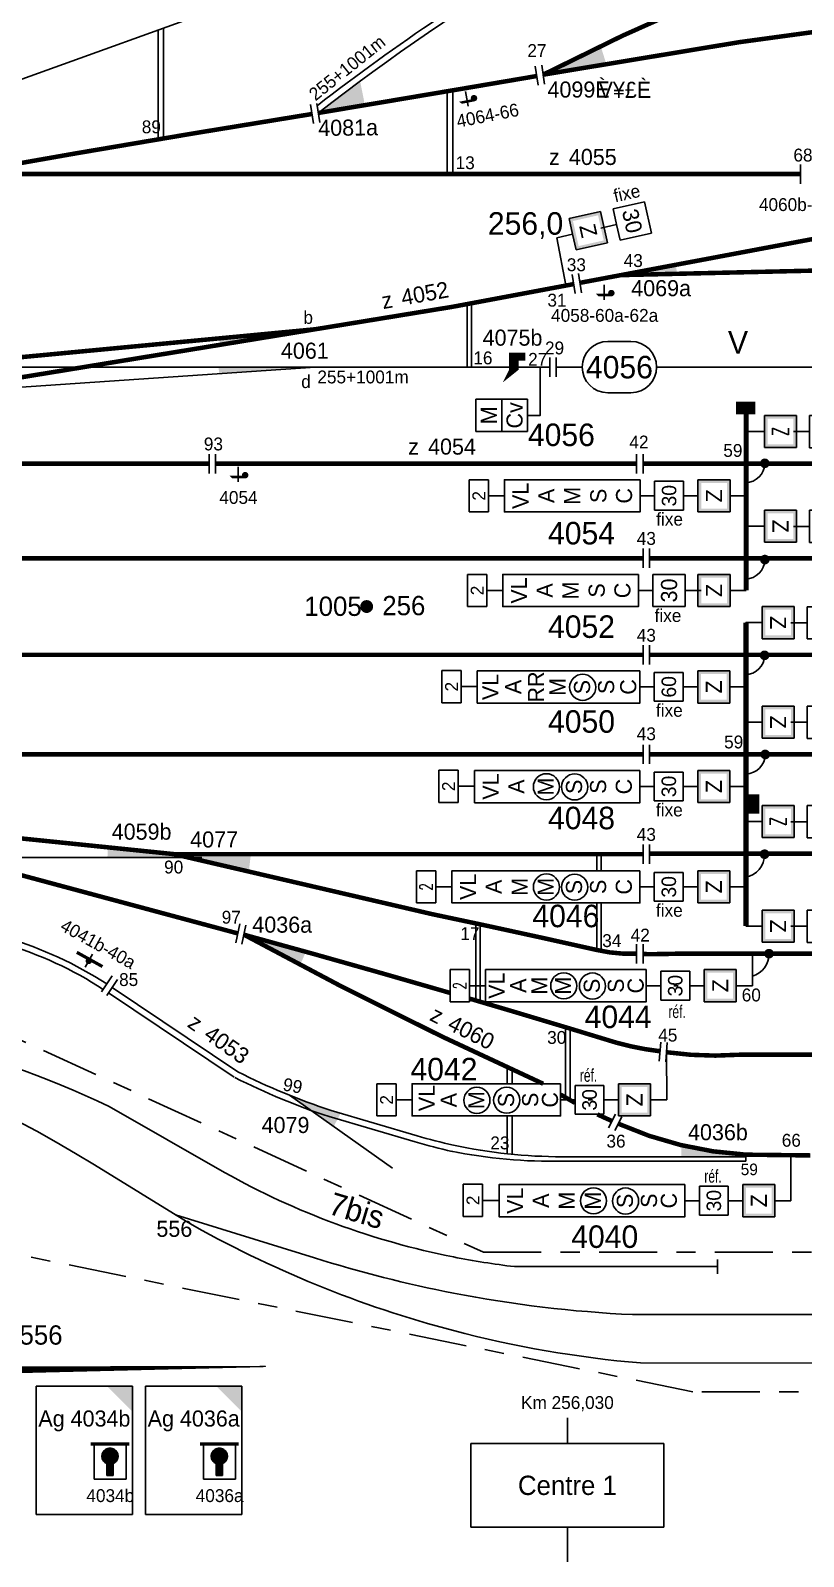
# Model space of a CAD drawing. Header units: metres. Extents: x 0 to 4410, y 0 to 594.
# Drawn here: x 2007.1 to 2127.3, y 157.8 to 395.1 of the extents above; entities that cross this region are included whole.
import ezdxf
from ezdxf.enums import TextEntityAlignment as Align

# ---------------------------------------------------------------- set-up
doc = ezdxf.new("R2010")
doc.units = ezdxf.units.M
for name, pattern in [('AXES', [36, 18, -6, 6, -6]), ('AXESX2', [101.6, 63.5, -12.7, 12.7, -12.7]), ('CACHE', [9.525, 6.35, -3.175]), ('CONTINU', [5000, 5000, 0])]:
    doc.linetypes.add(name, pattern=pattern)
doc.layers.add('ATTRIBUTS', color=7, linetype='CONTINU')
doc.layers.add('PT', color=7, linetype='Continuous')
doc.styles.add('es_norme', font='es_isocp.shx')
doc.styles.add('FONT', font='com_font.shx', dxfattribs={"width": 0.7})
doc.styles.add('ISO8C1', font='es_isocp.shx')
doc.styles.add('SIMPLEX', font='simplex', dxfattribs={"width": 0.7})

# ---------------------------------------------------------------- blocks, each defined once
blk = doc.blocks.new('TCD')
at = {"linetype": 'Continuous'}
for p, q in [((-2.5, 7.5), (-2.5, 2.5)), ((2.5, 7.5), (-2.5, 7.5)), ((2.5, 2.5), (2.5, 7.5)), ((-2.5, 2.5), (0, 2.5)), ((0, 2.5), (2.5, 2.5)), ((0, 0), (0, 2.5))]:
    blk.add_line(p, q, dxfattribs=at)
at = {"linetype": 'Continuous', "style": 'SIMPLEX', "width": 0.7}
blk.add_attdef('OO', text='', height=2.5, dxfattribs=at).set_placement((0, 5), align=Align.MIDDLE)
blk = doc.blocks.new('TCR')
at = {"linetype": 'Continuous'}
for p, q in [((2.5, 7.5), (-2.5, 7.5)), ((-2.5, 7.5), (-2.5, 2.5)), ((2.5, 2.5), (2.5, 7.5)), ((-2.5, 2.5), (0, 2.5)), ((0, 0), (0, 2.5)), ((0, 2.5), (2.5, 2.5))]:
    blk.add_line(p, q, dxfattribs=at)
for points in [[(-2.5, 7.5), (2.5, 7.5), (-2, 7), (2, 7)], [(-2.5, 2.5), (-2.5, 7.5), (-2, 3), (-2, 7)], [(2.5, 7.5), (2.5, 2.5), (2, 7), (2, 3)], [(2.5, 2.5), (-2.5, 2.5), (2, 3), (-2, 3)]]:
    blk.add_solid(points, dxfattribs=at)
at = {"linetype": 'Continuous', "style": 'SIMPLEX', "width": 0.7}
blk.add_attdef('OO', text='', height=2.5, dxfattribs=at).set_placement((0, 5), align=Align.MIDDLE)
blk = doc.blocks.new('ID')
at = {"linetype": 'Continuous'}
for p, q in [((-2.5, 5.5), (-2.5, 2.5)), ((2.5, 5.5), (-2.5, 5.5)), ((2.5, 2.5), (2.5, 5.5)), ((-2.5, 2.5), (0, 2.5)), ((0, 2.5), (2.5, 2.5)), ((0, 0), (0, 2.5))]:
    blk.add_line(p, q, dxfattribs=at)
at = {"linetype": 'Continuous', "style": 'SIMPLEX', "width": 0.7}
blk.add_attdef('O', text='', height=2, dxfattribs=at).set_placement((0, 4), align=Align.MIDDLE)
blk = doc.blocks.new('TDRI')
at = {"linetype": 'Continuous'}
for points in [[(-0.02, 0.4), (1.48, 0.4), (2.48, 2.4)], [(-0.02, -1), (1.48, -1), (-0.02, 0.4), (1.48, 0.4)], [(-1.02, -2.25), (1.48, -2.25), (-1.02, -1), (1.48, -1)]]:
    blk.add_solid(points, dxfattribs=at)
blk = doc.blocks.new('no_voie')
at = {"layer": 'PT', "linetype": 'Continuous', "style": 'es_norme'}
blk.add_attdef('V', text='', height=3.5, dxfattribs=at).set_placement((0, 2.09), align=Align.CENTER)
blk.add_attdef('<', text='', height=10, dxfattribs=at).set_placement((-6.25, 1), align=Align.MIDDLE_RIGHT)
blk.add_attdef('>', text='', height=10, dxfattribs=at).set_placement((6.25, 1), align=Align.MIDDLE_LEFT)
blk = doc.blocks.new('nzone')
at = {"style": 'es_norme'}
blk.add_text('z', height=2.5, dxfattribs=at).set_placement((-1.78, 1.41))
blk.add_attdef('ZONE', (1.31, 1.41), '', height=2.5, dxfattribs=at)
blk = doc.blocks.new('REF')
at = {"linetype": 'CACHE', "style": 'FONT', "width": 0.7}
blk.add_text('réf.', height=2, dxfattribs=at).set_placement((0, 0))
blk = doc.blocks.new('FIXE')
at = {"linetype": 'CACHE', "style": 'ISO8C1'}
blk.add_text('fixe', height=2, dxfattribs=at).set_placement((0, 0))
blk = doc.blocks.new('com1c')
at = {"linetype": 'CONTINU'}
for p, q in [((0, 0), (0, 20)), ((0, 20), (15, 20)), ((15, 20), (15, 0)), ((10.98, 7.93), (10.98, 6.08)), ((11.98, 6.08), (11.98, 7.93)), ((10.98, 6.08), (11.98, 6.08)), ((15, 0), (0, 0))]:
    blk.add_line(p, q, dxfattribs=at)
blk.add_arc((11.48, 9.08), 1.25, 293.5782, 246.4218, dxfattribs=at)
at = {"linetype": 'CONTINU', "style": 'es_norme'}
for tag, height, p in [('C000', 2.5, (7.5, 13.7)), ('000', 2, (11.53, 1.96))]:
    blk.add_attdef(tag, text='', height=height, dxfattribs=at).set_placement(p, align=Align.CENTER)
blk = doc.blocks.new('cap1c')
at = {"linetype": 'CONTINU'}
for p, q in [((-6, 11), (-6, 5.5)), ((-1, 5.5), (-1, 11)), ((-6, 5.5), (-1, 5.5))]:
    blk.add_line(p, q, dxfattribs=at)
at = {"linetype": 'CONTINU', "const_width": 0.5}
blk.add_lwpolyline([(-0.5, 11), (-6.5, 11)], dxfattribs=at)
blk = doc.blocks.new('CLEP')
for points in [[(-1.11, 0.64), (1.11, 0.64), (-1.28, 0), (1.28, 0)], [(-1.28, 0), (1.28, 0), (-1.11, -0.64), (1.11, -0.64)], [(-0.64, 1.11), (0.64, 1.11), (-1.11, 0.64), (1.11, 0.64)], [(0, 1.28), (0, 1.28), (-0.64, 1.11), (0.64, 1.11)], [(-1.11, -0.64), (1.11, -0.64), (-0.64, -1.11), (0.64, -1.11)], [(-0.64, -1.11), (0.64, -1.11), (-0.5, -1.14), (0.5, -1.14)], [(-0.5, -1.14), (0.5, -1.14), (-0.5, -3), (0.5, -3)]]:
    blk.add_solid(points)
blk = doc.blocks.new('PDI_')
at = {"linetype": 'AXES'}
blk.add_line((0, 2.81), (0, 0.5), dxfattribs=at)
at = {"const_width": 0.5}
blk.add_lwpolyline([(-1.36, 1.78, 1), (-0.86, 1.78, 1)], format="xyb", close=True, dxfattribs=at)
blk.add_solid([(-1.11, 2.28), (0.89, 2.28), (-0.62, 1.88), (1.29, 1.88)])
at = {"style": 'ISO8C1'}
blk.add_attdef('XX', text='', height=2, dxfattribs=at).set_placement((-0.07, 4.25), align=Align.CENTER)
blk.add_attdef('TYPE', text='', height=2.5, dxfattribs=at).set_placement((-3.46, 1.11), align=Align.RIGHT)
blk = doc.blocks.new('KILOM')
at = {"const_width": 1}
blk.add_lwpolyline([(-0.5, 0, 1), (0.5, 0, 1)], format="xyb", close=True, dxfattribs=at)
at = {"color": 7, "linetype": 'Continuous', "style": 'es_norme'}
blk.add_attdef('KM', (2.43, -1.35), '', height=3, dxfattribs=at)
at = {"layer": 'ATTRIBUTS', "linetype": 'Continuous', "style": 'es_norme'}
blk.add_attdef('KDREEL', (2.34, 2.34), '', height=3, dxfattribs=at)
blk = doc.blocks.new('*U107', base_point=(2976.5, 836.81))
at = {"linetype": 'Continuous'}
for p, q in [((2976.1, 819.65), (2976.1, 836.67)), ((2976.9, 819.78), (2976.9, 836.96))]:
    blk.add_line(p, q, dxfattribs=at)
blk = doc.blocks.new('pdip1_')
at = {"linetype": 'AXES'}
blk.add_line((0, 2.81), (0, 0.5), dxfattribs=at)
at = {"linetype": 'Continuous', "const_width": 0.5}
blk.add_lwpolyline([(-2.28, 1.9), (2.28, 1.9)], dxfattribs=at)
at = {"const_width": 0.5}
blk.add_lwpolyline([(-0.25, 1.65, 1), (0.25, 1.65, 1)], format="xyb", close=True, dxfattribs=at)
at = {"style": 'es_norme'}
blk.add_attdef('XX', text='', height=2, dxfattribs=at).set_placement((0, 3.65), align=Align.CENTER)
blk.add_attdef('TYPE', text='', height=2.5, dxfattribs=at).set_placement((-3.66, 0.61), align=Align.RIGHT)

msp = doc.modelspace()

# ---------------------------------------------------------------- linework, layer by layer
at = {"color": 0, "linetype": 'Continuous'}
for p, q in [((1991.883, 382.489), (2056.942, 405.958)), ((2086.069, 386.568), (2085.644, 389.538)), ((2087.059, 386.71), (2086.634, 389.68)), ((2051.166, 380.604), (2050.672, 383.563)), ((2052.152, 380.768), (2051.658, 383.727)), ((2126.898, 371.247), (2126.898, 374.247)), ((2090.398, 355.465), (2089.011, 362.836)), ((2091.394, 357.12), (2091.837, 354.153)), ((2092.383, 357.268), (2092.826, 354.301)), ((2075.06, 352.276), (2075.06, 342.729)), ((2075.737, 352.414), (2075.737, 342.729)), ((2087.895, 341.229), (2087.895, 344.229)), ((2088.895, 341.229), (2088.895, 344.229)), ((1989.412, 338.479), (2051.412, 342.729)), ((2080.411, 337.729), (2080.411, 332.729)), ((2034.917, 326.211), (2034.917, 329.211)), ((2035.917, 326.211), (2035.917, 329.211)), ((2101.398, 326.186), (2101.398, 329.186)), ((2102.398, 326.186), (2102.398, 329.186)), ((2104.188, 322.728), (2101.938, 322.728)), ((2118.433, 308.314), (2118.44, 321.297)), ((2102.398, 311.5), (2102.398, 314.5)), ((2103.398, 311.5), (2103.398, 314.5)), ((2103.934, 308), (2101.684, 308)), ((2103.934, 308), (2102.151, 308)), ((2118.398, 257.948), (2118.398, 303)), ((2102.398, 296.5), (2102.398, 299.5)), ((2103.398, 296.5), (2103.398, 299.5)), ((2104.148, 293), (2101.898, 293)), ((2104.148, 293), (2102.17, 293)), ((2102.398, 281.024), (2102.398, 284.024)), ((2103.398, 281.024), (2103.398, 284.024)), ((2104.148, 277.506), (2101.898, 277.506)), ((2104.148, 277.506), (2102.105, 277.506)), ((2102.398, 265.509), (2102.398, 268.509)), ((2103.398, 265.509), (2103.398, 268.509)), ((2033.8, 266.502), (1861.917, 266.502)), ((2095.221, 267.176), (2095.221, 264.421)), ((2095.898, 267.176), (2095.898, 264.421)), ((2104.148, 261.921), (2101.898, 261.921)), ((2095.221, 259.404), (2095.221, 252.098)), ((2095.898, 259.404), (2095.898, 252.009)), ((2039.051, 253.213), (2039.668, 256.149)), ((2040.029, 253.008), (2040.646, 255.944)), ((2076.383, 256.136), (2076.383, 244.256)), ((2077.061, 255.989), (2077.061, 244.057)), ((2101.398, 250.024), (2101.398, 253.024)), ((2102.398, 250.024), (2102.398, 253.024)), ((2119.398, 251.523), (2119.398, 246.552)), ((2018.162, 245.573), (2019.831, 248.066)), ((2018.993, 245.017), (2020.662, 247.51)), ((2019.272, 245.432), (2038.835, 232.338)), ((2019.832, 246.26), (2039.391, 233.169)), ((2105.148, 246.552), (2102.898, 246.552)), ((2107.869, 246.552), (2107.207, 246.552)), ((2104.926, 234.79), (2105.173, 237.779)), ((2105.923, 234.707), (2106.17, 237.697)), ((2081.254, 231.301), (2081.254, 233.861)), ((2082.054, 231.301), (2082.054, 233.492)), ((2019.37, 227.789), (2037.332, 217.487)), ((2047.412, 229.509), (2063.453, 218.187)), ((2091.818, 228.801), (2089.568, 228.801)), ((2094.539, 228.801), (2093.877, 228.801)), ((2053.59, 226.194), (2066.97, 222.254)), ((2053.872, 227.154), (2067.253, 223.213)), ((2081.254, 220.418), (2081.254, 226.301)), ((2082.054, 220.418), (2082.054, 226.301)), ((2097.034, 224.448), (2098.121, 226.56)), ((2098.005, 224.034), (2099.093, 226.146)), ((2031.405, 209.869), (2017.113, 218.683)), ((2118.398, 219.955), (2089.848, 219.955)), ((2118.398, 219.275), (2089.848, 219.275)), ((2118.398, 219.275), (2118.398, 220.487)), ((2125.398, 220.127), (2125.398, 213.122)), ((2111.148, 213.122), (2108.898, 213.122)), ((2029.709, 210.915), (2051.288, 204.247)), ((2113.928, 202.869), (2082.394, 202.869)), ((2113.982, 201.754), (2113.982, 203.985)), ((2261.106, 195.405), (2100.772, 195.405)), ((2260.841, 187.85), (2101.994, 187.892))]:
    msp.add_line(p, q, dxfattribs=at)
at = {"color": 0}
for p, q in [((2071.914, 372.739), (2071.914, 385.612)), ((2072.832, 372.739), (2072.832, 385.767)), ((1989.412, 342.729), (2072.917, 342.729)), ((2102.851, 322.728), (2101.938, 322.728)), ((2116.793, 322.71), (2118.434, 322.71)), ((2115.898, 293), (2117.539, 293)), ((2090.318, 240.103), (2090.318, 229.182)), ((2091.068, 239.876), (2091.068, 228.75)), ((2106.068, 228.801), (2106.047, 236.202)), ((2118.398, 220.275), (2118.398, 219.275))]:
    msp.add_line(p, q, dxfattribs=at)
at = {"color": 0, "linetype": 'CONTINU'}
for p, q in [((2008.022, 164.303), (2008.022, 184.303)), ((2008.022, 184.303), (2023.022, 184.303)), ((2023.022, 184.303), (2023.022, 164.303)), ((2025.022, 164.303), (2025.022, 184.303)), ((2025.022, 184.303), (2040.022, 184.303)), ((2040.022, 184.303), (2040.022, 164.303)), ((2023.022, 164.303), (2008.022, 164.303)), ((2040.022, 164.303), (2025.022, 164.303))]:
    msp.add_line(p, q, dxfattribs=at)
at = {"color": 0, "linetype": 'AXESX2'}
msp.add_line((2090.632, 175.377), (2090.632, 179.377), dxfattribs=at)
at = {"color": 0, "linetype": 'AXES', "ltscale": 0.3}
msp.add_line((2090.632, 162.377), (2090.651, 144.693), dxfattribs=at)
at = {"color": 0, "linetype": 'Continuous', "const_width": 0.7}
for points in [[(2124.422, 404.962, 0.0271986), (2086.846, 388.195)], [(2178.705, 400.734, 0.0214061), (2086.846, 388.195)], [(2085.866, 387.984, -0.0009132), (2051.905, 382.248, -0.0009132)], [(2050.919, 382.083, 0.0044181), (1995.912, 372.747)], [(2069.493, 257.697, -0.0038007), (2095.221, 252.098, 0.0631292)], [(2040.338, 254.476, 0.0192016), (2086.861, 231.301)], [(2072.4, 245.423, 0.0042975), (2040.338, 254.476)], [(2095.221, 252.098, 0.0677703), (2101.399, 251.524, -1.8962595)], [(2102.395, 251.466, 0.0110976), (2107.648, 251.523)], [(2098.237, 237.692, 0.0030755), (2075.4, 244.545, 0.0030755)], [(2098.237, 237.692, 0.0392702), (2105.055, 236.351, 0.034302)], [(2106.046, 236.202, 0.0530466), (2117.433, 235.817)], [(2089.568, 229.63, 0.0001221), (2089.776, 229.502)], [(2089.776, 229.502, 0.0086516), (2091.818, 228.331, 0.0086516)], [(2095.281, 226.551, 0.0092774), (2097.577, 225.504)], [(2098.549, 225.09, 0.0914377), (2118.398, 220.275)]]:
    msp.add_lwpolyline(points, format="xyb", dxfattribs=at)
at = {"color": 0, "linetype": 'Continuous'}
for points, const_width in [([(2124.417, 372.747), (1993.912, 372.747)], 0.7), ([(2126.898, 372.747), (2124.417, 372.747)], 0.7), ([(2092.597, 355.836), (2149.916, 366.613)], 0.7), ([(2072.871, 352.121), (2091.616, 355.637)], 0.7), ([(2072.871, 352.121), (1971.679, 335.581)], 0.7), ([(2116.859, 336.363), (2119.867, 336.363)], 2), ([(2118.434, 308), (2118.44, 335.65)], 0.8), ([(2118.398, 255.807), (2118.398, 303)], 0.8), ([(2119.243, 273.299), (2119.243, 276.307)], 2.5), ([(1965.903, 274.437), (2039.359, 254.681)], 0.7), ([(1971.331, 272.977), (2029.412, 267.009)], 0.7), ([(2069.493, 257.697), (2029.412, 267.009)], 0.7)]:
    msp.add_lwpolyline(points, dxfattribs=dict(at, const_width=const_width))
for points, format in [([(2098.961, 357.032, 0.7, 0.7, 0), (2129.644, 357.747, 0, 0, 0)], "xyseb"), ([(2096.929, 338.729), (2100.509, 338.729, 1), (2100.509, 346.729), (2096.929, 346.729, 1), (2096.929, 338.729, 1)], "xyb"), ([(1949.579, 184.748, 0, 0, 0), (1951.079, 187.346, 0.2, 1.2, 0), (1995.913, 186.746, 0, 0, 0), (1997.413, 189.344, 0, 0, 0), (1998.913, 186.746, 1.2, 0.2, 0), (2043.747, 187.346, 0, 0, 0), (2045.247, 184.748, 0, 0, 0)], "xyseb")]:
    msp.add_lwpolyline(points, format=format, dxfattribs=at)
at = {"color": 0, "const_width": 0.7}
for points in [[(1989.412, 342.729), (2051.412, 348.613)], [(1841.904, 327.711), (2034.917, 327.711)], [(2035.917, 327.711), (2059.417, 327.711)], [(2059.417, 327.711), (2101.398, 327.711)], [(2102.398, 327.711), (2186.896, 327.711)], [(1955.917, 313), (2059.417, 313)], [(2059.417, 313), (2102.398, 313)], [(2103.398, 313), (2186.896, 313)], [(1965.917, 298), (2059.417, 298)], [(2059.417, 298), (2102.398, 298)], [(2103.398, 298), (2186.975, 298)], [(1906.579, 282.524), (2059.417, 282.524)], [(2059.417, 282.524), (2102.398, 282.524)], [(2103.398, 282.524), (2186.975, 282.524)], [(2029.412, 267.009), (2066.922, 267.009)], [(2054.412, 267.009), (2076.922, 267.009)], [(2066.917, 267.009), (2102.398, 267.009)], [(2103.398, 267.065), (2186.975, 267.065)], [(2107.648, 251.523), (2186.975, 251.523)], [(2117.433, 235.817), (2186.975, 235.817)], [(2118.398, 220.276), (2128.398, 220.159)]]:
    msp.add_lwpolyline(points, dxfattribs=at)
at = {"color": 0}
for points in [[(2072.917, 342.729), (2087.895, 342.729)], [(2088.895, 342.729), (2092.936, 342.729)], [(2104.505, 342.733), (2163.318, 342.729)]]:
    msp.add_lwpolyline(points, dxfattribs=at)
at = {"color": 0, "linetype": 'Continuous'}
msp.add_lwpolyline([(2086.411, 342.729), (2086.411, 335.229), (2084.411, 335.229)], dxfattribs=at)
for points in [[(2084.411, 337.729), (2076.411, 337.729), (2076.411, 332.729), (2084.411, 332.729)], [(2101.938, 325.211), (2080.843, 325.211), (2080.843, 320.211), (2101.938, 320.211)], [(2101.684, 310.5), (2080.589, 310.5), (2080.589, 305.5), (2101.684, 305.5)], [(2101.898, 295.5), (2076.602, 295.5), (2076.602, 290.5), (2101.898, 290.5)], [(2101.898, 280.006), (2076.202, 280.006), (2076.202, 275.006), (2101.898, 275.006)], [(2101.898, 264.421), (2072.678, 264.421), (2072.678, 259.421), (2101.898, 259.421)], [(2102.898, 249.052), (2077.9, 249.052), (2077.9, 244.052), (2102.898, 244.052)], [(2089.568, 231.301), (2066.491, 231.301), (2066.491, 226.301), (2089.568, 226.301)], [(2108.898, 215.622), (2079.999, 215.622), (2079.999, 210.622), (2108.898, 210.622)]]:
    msp.add_lwpolyline(points, close=True, dxfattribs=at)
at = {"color": 0, "const_width": 0.75}
for points in [[(2120.956, 327.77, 1), (2121.706, 327.77, 1)], [(2120.956, 312.801, 1), (2121.706, 312.801, 1)], [(2120.914, 297.915, 1), (2121.664, 297.915, 1)], [(2121.023, 282.505, 1), (2121.773, 282.505, 1)], [(2120.914, 266.993, 1), (2121.664, 266.993, 1)], [(2121.603, 251.523, 1), (2122.353, 251.523, 1)]]:
    msp.add_lwpolyline(points, format="xyb", close=True, dxfattribs=at)
at = {"color": 0, "linetype": 'AXES', "ltscale": 0.5}
msp.add_lwpolyline([(1553.417, 240.5), (1599.417, 253.195), (1667.941, 253.195), (1667.933, 262.5), (1805.917, 262.5), (1805.917, 259.929), (1827.945, 259.929), (1827.945, 251.491), (1976.417, 251.491), (2077.573, 205.105), (2336.561, 205.105), (2336.561, 183.399), (2110.149, 183.399), (1998.917, 206.023), (1998.917, 227.069), (1993.417, 229.198), (1683.445, 229.198), (1683.445, 158.298), (1640.921, 158.298), (1640.921, 229.198), (1547.311, 229.198)], dxfattribs=at)
at = {"color": 0, "linetype": 'CONTINU'}
msp.add_lwpolyline([(2075.632, 162.377), (2075.632, 175.377), (2105.632, 175.377), (2105.632, 162.377)], close=True, dxfattribs=at)
at = {"color": 0, "linetype": 'Continuous'}
for centre in [(2093.011, 292.945), (2087.366, 277.482), (2091.761, 277.451), (2087.366, 261.897), (2091.761, 261.866), (2090.06, 246.528), (2094.523, 246.497), (2076.558, 228.727), (2081.193, 228.746), (2094.687, 213.098), (2099.676, 213.067)]:
    msp.add_circle(centre, 2.028, dxfattribs=at)
for centre, radius, start, end in [((2276.252, 93.099), 365.976, 114.51061, 127.80732), ((1594.861, 2897.928), 2534.445, 278.555661, 280.503303), ((2266.154, 106.439), 350.246, 123.93042, 127.75189), ((1986.533, 196.829), 59.607, 57.00075, 90.06014), ((1986.533, 196.829), 58.607, 57.00075, 90.06014), ((1912.132, 48.451), 200, 58.33813, 90), ((1948.278, 76.459), 167.197, 64.83674, 87.1554), ((2084.864, 322.205), 99.976, 242.94564, 251.94132), ((2084.864, 322.205), 100.976, 242.94564, 251.94132), ((2089.852, 299.955), 80, 253.59086, 257.78237), ((2089.852, 299.955), 81, 253.59086, 257.78237), ((2088.045, 296.47), 77.217, 258.42538, 271.33738), ((2089.847, 299.955), 80, 257.78237, 270), ((2096.682, 323.687), 121.659, 240.80123, 258.73776), ((2116.618, 359.217), 171.948, 240.29217, 255.27825), ((2110.062, 390.301), 195.116, 252.46865, 259.02692), ((2096.677, 323.687), 121.659, 258.73776, 263.25794), ((2110.057, 390.301), 195.116, 259.02692, 267.27245), ((2116.613, 359.217), 171.948, 255.27825, 265.12278)]:
    msp.add_arc(centre, radius, start, end, dxfattribs=at)
at = {"color": 0}
for centre, radius, start, end in [((2118.331, 327.77), 3, 270, 0), ((2118.331, 312.801), 3, 270, 0), ((2118.289, 297.915), 3, 270, 0), ((2118.398, 282.505), 3, 270, 0), ((2117.743, 266.914), 3.547, 278.85439, 1.28078), ((2118.36, 251.485), 3.619, 286.67805, 0.60607)]:
    msp.add_arc(centre, radius, start, end, dxfattribs=at)
for centre, major_axis in [((2121.331, 327.805), (0, 0.562)), ((2121.331, 327.805), (0, -0.562)), ((2121.331, 312.701), (0, 0.562)), ((2121.331, 312.701), (0, -0.562)), ((2121.289, 297.873), (0, 0.562)), ((2121.289, 297.873), (0, -0.562)), ((2121.398, 282.496), (0, 0.562)), ((2121.398, 282.496), (0, -0.562)), ((2121.289, 266.984), (0, 0.562)), ((2121.289, 266.984), (0, -0.562)), ((2121.978, 251.54), (0, 0.562)), ((2121.978, 251.54), (0, -0.562))]:
    msp.add_ellipse(centre, major_axis=major_axis, ratio=0.6666667, start_param=4.712389, end_param=7.8539816, dxfattribs=at)
at = {"color": 0, "linetype": 'Continuous'}
for centre, major_axis, start_param, end_param in [((2127.968, 383.335), (0, 164.283), 2.8696394, 2.8954762), ((2122.285, 350.705), (0, 130.56), 2.8979079, 3.0969207)]:
    msp.add_ellipse(centre, major_axis=major_axis, ratio=0.6666667, start_param=start_param, end_param=end_param, dxfattribs=at)
for points in [[(2086.846, 388.195), (2095.816, 392.615), (2096.734, 389.681)], [(2051.905, 382.248), (2058.404, 387.175), (2059.14, 383.459)], [(2107.561, 358.753), (2098.961, 357.032), (2107.631, 357.032)], [(2051.412, 348.613), (2036.479, 347.196), (2036.609, 346.193)], [(2051.412, 342.729), (2036.447, 341.703), (2036.412, 342.729)], [(2034.105, 266.502), (2019.105, 266.502), (2019.192, 268.114)], [(2029.412, 267.009), (2041.412, 267.009), (2041.09, 264.296)], [(2040.338, 254.476), (2049.965, 251.82), (2049.07, 249.782)], [(2047.412, 229.509), (2055.349, 226.719), (2054.302, 224.646)], [(2118.398, 219.955), (2108.323, 219.959), (2108.332, 221.731)], [(2023.022, 184.303), (2019.022, 184.303), (2023.022, 180.303)], [(2040.022, 184.303), (2036.022, 184.303), (2040.022, 180.303)]]:
    msp.add_solid(points, dxfattribs=at)

# ---------------------------------------------------------------- block references
for name, p in [('*U107', (2027.417, 395.307)), ('FIXE', (2104.445, 318.081)), ('FIXE', (2104.191, 303.102)), ('FIXE', (2104.405, 288.37)), ('FIXE', (2104.405, 272.876)), ('FIXE', (2104.405, 257.274)), ('REF', (2106.338, 241.519)), ('REF', (2092.568, 231.606)), ('REF', (2111.922, 215.925)), ('cap1c', (2023.022, 164.303)), ('CLEP', (2019.503, 173.384)), ('cap1c', (2040.022, 164.303)), ('CLEP', (2036.503, 173.384))]:
    msp.add_blockref(name, p, dxfattribs=at)
at = {"color": 0, "linetype": 'AXES'}
ref = msp.add_blockref('PDI_', (2074.676, 386.08), dxfattribs=dict(at, rotation=190.9999999999982))
ref.add_attrib('XX', '4064-66', dxfattribs={"height": 2, "rotation": 11, "style": 'ISO8C1'}).set_placement((2078.036, 382.848), align=Align.TOP_CENTER)
at = {"color": 0, "linetype": 'Continuous'}
for name, p, values in [('nzone', (2089.552, 372.747), {'ZONE': '4055'}), ('no_voie', (2117.162, 342.732), {'V': 'V'}), ('nzone', (2067.655, 327.711), {'ZONE': '4054'}), ('com1c', (2008.022, 164.303), {'C000': 'Ag 4034b', '000': '4034b'}), ('com1c', (2025.022, 164.303), {'C000': 'Ag 4036a', '000': '4036a'})]:
    msp.add_blockref(name, p, dxfattribs=at).add_auto_attribs(values)
at = {"color": 0, "linetype": 'AXES'}
ref = msp.add_blockref('PDI_', (2130.55, 372.747), dxfattribs=dict(at, rotation=180))
ref.add_attrib('XX', '4060b-62b', dxfattribs={"height": 2, "style": 'ISO8C1'}).set_placement((2126.809, 368.996), align=Align.TOP_CENTER)
at = {"color": 0, "linetype": 'Continuous'}
ref = msp.add_blockref('TCD', (2095.844, 364.354), dxfattribs=dict(at, rotation=282.6841078445632))
ref.add_attrib('OO', '30', dxfattribs={"linetype": 'CONTINU', "height": 2.5, "rotation": 282.68411, "style": 'es_norme'}).set_placement((2100.722, 365.451), align=Align.MIDDLE)
ref = msp.add_blockref('TCR', (2089.011, 362.836), dxfattribs=dict(at, rotation=282.6841078445632))
ref.add_attrib('OO', 'Z', dxfattribs={"linetype": 'CONTINU', "height": 2.5, "rotation": 282.68411, "style": 'es_norme'}).set_placement((2093.889, 363.934), align=Align.MIDDLE)
for name, p, rotation, values in [('nzone', (2063.987, 350.668), 10.27069770783751, {'ZONE': '4052'}), ('ID', (2072.678, 261.921), 90, {'O': '2'}), ('nzone', (2070.004, 239.185), 333.1780069749209, {'ZONE': '4060'}), ('nzone', (2032.027, 238.098), 324.9027560204592, {'ZONE': '4053'})]:
    msp.add_blockref(name, p, dxfattribs=dict(at, rotation=rotation)).add_auto_attribs(values)
at = {"color": 0, "linetype": 'AXES'}
ref = msp.add_blockref('PDI_', (2096.356, 356.02), dxfattribs=dict(at, rotation=180))
ref.add_attrib('XX', '4058-60a-62a', dxfattribs={"height": 2, "style": 'ISO8C1'}).set_placement((2096.422, 351.771), align=Align.TOP_CENTER)
at = {"color": 0, "linetype": 'Continuous', "rotation": 180}
msp.add_blockref('TDRI', (2083.044, 342.729), dxfattribs=at)
at = {"color": 0, "linetype": 'Continuous'}
ref = msp.add_blockref('TCR', (2118.774, 332.719), dxfattribs=dict(at, rotation=270))
ref.add_attrib('OO', 'Z', dxfattribs={"linetype": 'CONTINU', "height": 2.5, "rotation": 270, "style": 'SIMPLEX', "width": 0.7}).set_placement((2123.774, 332.719), align=Align.MIDDLE)
ref = msp.add_blockref('TCD', (2125.774, 332.699), dxfattribs=dict(at, rotation=270))
ref.add_attrib('OO', '30', dxfattribs={"linetype": 'CONTINU', "height": 2.5, "rotation": 270, "style": 'es_norme'}).set_placement((2130.774, 332.699), align=Align.MIDDLE)
at = {"color": 0, "linetype": 'AXES'}
ref = msp.add_blockref('PDI_', (2039.417, 327.711), dxfattribs=dict(at, rotation=180))
ref.add_attrib('XX', '4054', dxfattribs={"height": 2, "style": 'ISO8C1'}).set_placement((2039.483, 323.462), align=Align.TOP_CENTER)
at = {"color": 0}
ref = msp.add_blockref('ID', (2080.843, 322.711), dxfattribs=dict(at, rotation=90))
ref.add_attrib('O', '2', dxfattribs={"linetype": 'CONTINU', "height": 2, "rotation": 90, "style": 'es_norme'}).set_placement((2076.843, 322.711), align=Align.MIDDLE)
at = {"color": 0, "linetype": 'Continuous'}
ref = msp.add_blockref('TCR', (2118.438, 322.711), dxfattribs=dict(at, rotation=90))
ref.add_attrib('OO', 'Z', dxfattribs={"linetype": 'CONTINU', "height": 2.5, "rotation": 90, "style": 'es_norme'}).set_placement((2113.438, 322.711), align=Align.MIDDLE)
ref = msp.add_blockref('TCD', (2110.938, 322.728), dxfattribs=dict(at, xscale=0.8999999999999773, yscale=0.8999999999999773, zscale=0.8999999999999773, rotation=90))
ref.add_attrib('OO', '30', dxfattribs={"linetype": 'CONTINU', "height": 2.25, "rotation": 90, "style": 'es_norme'}).set_placement((2106.438, 322.728), align=Align.MIDDLE)
ref = msp.add_blockref('TCR', (2118.774, 317.984), dxfattribs=dict(at, rotation=270))
ref.add_attrib('OO', 'Z', dxfattribs={"linetype": 'CONTINU', "height": 2.5, "rotation": 270, "style": 'es_norme'}).set_placement((2123.774, 317.984), align=Align.MIDDLE)
ref = msp.add_blockref('TCD', (2125.774, 317.965), dxfattribs=dict(at, rotation=270))
ref.add_attrib('OO', '60', dxfattribs={"linetype": 'CONTINU', "height": 2.5, "rotation": 270, "style": 'es_norme'}).set_placement((2130.774, 317.965), align=Align.MIDDLE)
at = {"color": 0}
ref = msp.add_blockref('ID', (2080.589, 308), dxfattribs=dict(at, rotation=90))
ref.add_attrib('O', '2', dxfattribs={"linetype": 'CONTINU', "height": 2, "rotation": 90, "style": 'es_norme'}).set_placement((2076.589, 308), align=Align.MIDDLE)
at = {"color": 0, "linetype": 'Continuous'}
ref = msp.add_blockref('TCD', (2111.434, 308), dxfattribs=dict(at, rotation=90))
ref.add_attrib('OO', '30', dxfattribs={"linetype": 'CONTINU', "height": 2.5, "rotation": 90, "style": 'es_norme'}).set_placement((2106.434, 308), align=Align.MIDDLE)
ref = msp.add_blockref('TCR', (2118.434, 308), dxfattribs=dict(at, rotation=90))
ref.add_attrib('OO', 'Z', dxfattribs={"linetype": 'CONTINU', "height": 2.5, "rotation": 90, "style": 'es_norme'}).set_placement((2113.434, 308), align=Align.MIDDLE)
ref = msp.add_blockref('KILOM', (2059.417, 305.5))
ref.add_attrib('KDREEL', '1005', (2049.723, 304.043), dxfattribs={"layer": 'ATTRIBUTS', "linetype": 'Continuous', "height": 3, "style": 'es_norme'})
ref.add_attrib('KM', '256', (2061.846, 304.15), dxfattribs={"color": 7, "linetype": 'Continuous', "height": 3, "style": 'es_norme'})
ref = msp.add_blockref('TCR', (2118.398, 303), dxfattribs=dict(at, rotation=270))
ref.add_attrib('OO', 'Z', dxfattribs={"linetype": 'CONTINU', "height": 2.5, "rotation": 270, "style": 'es_norme'}).set_placement((2123.398, 303), align=Align.MIDDLE)
ref = msp.add_blockref('TCD', (2125.398, 302.98), dxfattribs=dict(at, rotation=270))
ref.add_attrib('OO', '60', dxfattribs={"linetype": 'CONTINU', "height": 2.5, "rotation": 270, "style": 'es_norme'}).set_placement((2130.398, 302.98), align=Align.MIDDLE)
at = {"color": 0}
ref = msp.add_blockref('ID', (2076.602, 293.046), dxfattribs=dict(at, rotation=90))
ref.add_attrib('O', '2', dxfattribs={"linetype": 'CONTINU', "height": 2, "rotation": 90, "style": 'es_norme'}).set_placement((2072.602, 293.046), align=Align.MIDDLE)
at = {"color": 0, "linetype": 'Continuous'}
ref = msp.add_blockref('TCD', (2110.898, 293.018), dxfattribs=dict(at, xscale=0.8999999999999773, yscale=0.8999999999999773, zscale=0.8999999999999773, rotation=90))
ref.add_attrib('OO', '60', dxfattribs={"linetype": 'CONTINU', "height": 2.25, "rotation": 90, "style": 'es_norme'}).set_placement((2106.398, 293.018), align=Align.MIDDLE)
ref = msp.add_blockref('TCR', (2118.398, 293), dxfattribs=dict(at, rotation=90))
ref.add_attrib('OO', 'Z', dxfattribs={"linetype": 'CONTINU', "height": 2.5, "rotation": 90, "style": 'es_norme'}).set_placement((2113.398, 293), align=Align.MIDDLE)
ref = msp.add_blockref('TCR', (2118.398, 287.524), dxfattribs=dict(at, rotation=270))
ref.add_attrib('OO', 'Z', dxfattribs={"linetype": 'CONTINU', "height": 2.5, "rotation": 270, "style": 'es_norme'}).set_placement((2123.398, 287.524), align=Align.MIDDLE)
ref = msp.add_blockref('TCD', (2125.398, 287.504), dxfattribs=dict(at, rotation=270))
ref.add_attrib('OO', '30', dxfattribs={"linetype": 'CONTINU', "height": 2.5, "rotation": 270, "style": 'es_norme'}).set_placement((2130.398, 287.504), align=Align.MIDDLE)
at = {"color": 0}
ref = msp.add_blockref('ID', (2076.134, 277.553), dxfattribs=dict(at, rotation=90))
ref.add_attrib('O', '2', dxfattribs={"linetype": 'CONTINU', "height": 2, "rotation": 90, "style": 'es_norme'}).set_placement((2072.134, 277.553), align=Align.MIDDLE)
at = {"color": 0, "linetype": 'Continuous'}
ref = msp.add_blockref('TCR', (2118.398, 277.524), dxfattribs=dict(at, rotation=90))
ref.add_attrib('OO', 'Z', dxfattribs={"linetype": 'CONTINU', "height": 2.5, "rotation": 90, "style": 'es_norme'}).set_placement((2113.398, 277.524), align=Align.MIDDLE)
ref = msp.add_blockref('TCD', (2110.898, 277.524), dxfattribs=dict(at, xscale=0.8999999999999773, yscale=0.8999999999999773, zscale=0.8999999999999773, rotation=90))
ref.add_attrib('OO', '30', dxfattribs={"linetype": 'CONTINU', "height": 2.25, "rotation": 90, "style": 'es_norme'}).set_placement((2106.398, 277.524), align=Align.MIDDLE)
ref = msp.add_blockref('TCR', (2118.398, 272.065), dxfattribs=dict(at, rotation=270))
ref.add_attrib('OO', 'Z', dxfattribs={"linetype": 'CONTINU', "height": 2.5, "rotation": 270, "style": 'SIMPLEX', "width": 0.7}).set_placement((2123.398, 272.065), align=Align.MIDDLE)
ref = msp.add_blockref('TCD', (2125.398, 272.045), dxfattribs=dict(at, rotation=270))
ref.add_attrib('OO', '30', dxfattribs={"linetype": 'CONTINU', "height": 2.5, "rotation": 270, "style": 'es_norme'}).set_placement((2130.398, 272.045), align=Align.MIDDLE)
ref = msp.add_blockref('TCD', (2110.898, 261.921), dxfattribs=dict(at, xscale=0.8999999999999773, yscale=0.8999999999999773, zscale=0.8999999999999773, rotation=90))
ref.add_attrib('OO', '30', dxfattribs={"linetype": 'CONTINU', "height": 2.25, "rotation": 90, "style": 'es_norme'}).set_placement((2106.398, 261.921), align=Align.MIDDLE)
ref = msp.add_blockref('TCR', (2118.398, 261.921), dxfattribs=dict(at, rotation=90))
ref.add_attrib('OO', 'Z', dxfattribs={"linetype": 'CONTINU', "height": 2.5, "rotation": 90, "style": 'es_norme'}).set_placement((2113.398, 261.921), align=Align.MIDDLE)
at = {"color": 0, "linetype": 'AXES', "rotation": 331}
msp.add_blockref('pdip1_', (2015.417, 248.97), dxfattribs=at).add_auto_attribs({'XX': '4041b-40a'})
at = {"color": 0, "linetype": 'Continuous'}
ref = msp.add_blockref('TCR', (2118.398, 255.807), dxfattribs=dict(at, rotation=270))
ref.add_attrib('OO', 'Z', dxfattribs={"linetype": 'CONTINU', "height": 2.5, "rotation": 270, "style": 'es_norme'}).set_placement((2123.398, 255.807), align=Align.MIDDLE)
ref = msp.add_blockref('TCD', (2125.398, 255.787), dxfattribs=dict(at, rotation=270))
ref.add_attrib('OO', '30', dxfattribs={"linetype": 'CONTINU', "height": 2.5, "rotation": 270, "style": 'es_norme'}).set_placement((2130.398, 255.787), align=Align.MIDDLE)
at = {"color": 0}
ref = msp.add_blockref('ID', (2077.9, 246.552), dxfattribs=dict(at, rotation=90))
ref.add_attrib('O', '2', dxfattribs={"linetype": 'CONTINU', "height": 2, "rotation": 90, "style": 'SIMPLEX', "width": 0.7}).set_placement((2073.9, 246.552), align=Align.MIDDLE)
at = {"color": 0, "linetype": 'Continuous'}
ref = msp.add_blockref('TCD', (2111.898, 246.552), dxfattribs=dict(at, xscale=0.8999999999999773, yscale=0.8999999999999773, zscale=0.8999999999999773, rotation=90))
ref.add_attrib('OO', '30', dxfattribs={"linetype": 'CONTINU', "height": 2.25, "rotation": 90, "style": 'es_norme'}).set_placement((2107.398, 246.552), align=Align.MIDDLE)
ref = msp.add_blockref('TCR', (2119.398, 246.552), dxfattribs=dict(at, rotation=90))
ref.add_attrib('OO', 'Z', dxfattribs={"linetype": 'CONTINU', "height": 2.5, "rotation": 90, "style": 'es_norme'}).set_placement((2114.398, 246.552), align=Align.MIDDLE)
at = {"color": 0}
ref = msp.add_blockref('ID', (2066.491, 228.801), dxfattribs=dict(at, rotation=90))
ref.add_attrib('O', '2', dxfattribs={"linetype": 'CONTINU', "height": 2, "rotation": 90, "style": 'es_norme'}).set_placement((2062.491, 228.801), align=Align.MIDDLE)
at = {"color": 0, "linetype": 'Continuous'}
ref = msp.add_blockref('TCD', (2098.568, 228.801), dxfattribs=dict(at, xscale=0.8999999999999773, yscale=0.8999999999999773, zscale=0.8999999999999773, rotation=90))
ref.add_attrib('OO', '30', dxfattribs={"linetype": 'CONTINU', "height": 2.25, "rotation": 90, "style": 'es_norme'}).set_placement((2094.068, 228.801), align=Align.MIDDLE)
ref = msp.add_blockref('TCR', (2106.068, 228.801), dxfattribs=dict(at, rotation=90))
ref.add_attrib('OO', 'Z', dxfattribs={"linetype": 'CONTINU', "height": 2.5, "rotation": 90, "style": 'es_norme'}).set_placement((2101.068, 228.801), align=Align.MIDDLE)
at = {"color": 0}
ref = msp.add_blockref('ID', (2079.931, 213.169), dxfattribs=dict(at, rotation=90))
ref.add_attrib('O', '2', dxfattribs={"linetype": 'CONTINU', "height": 2, "rotation": 90, "style": 'es_norme'}).set_placement((2075.931, 213.169), align=Align.MIDDLE)
at = {"color": 0, "linetype": 'Continuous'}
ref = msp.add_blockref('TCD', (2117.898, 213.122), dxfattribs=dict(at, xscale=0.8999999999999773, yscale=0.8999999999999773, zscale=0.8999999999999773, rotation=90))
ref.add_attrib('OO', '30', dxfattribs={"linetype": 'CONTINU', "height": 2.25, "rotation": 90, "style": 'es_norme'}).set_placement((2113.398, 213.122), align=Align.MIDDLE)
ref = msp.add_blockref('TCR', (2125.398, 213.122), dxfattribs=dict(at, rotation=90))
ref.add_attrib('OO', 'Z', dxfattribs={"linetype": 'CONTINU', "height": 2.5, "rotation": 90, "style": 'es_norme'}).set_placement((2120.398, 213.122), align=Align.MIDDLE)

# ---------------------------------------------------------------- texts
at = {"color": 0, "linetype": 'Continuous', "style": 'es_norme'}
for s, height, rotation, p in [('255+1001m', 2, 38.72809, (2051.455, 384.03)), ('fixe', 2, 12.63237, (2098.057, 368.336)), ('7bis', 3.5, 343.16704, (2053.259, 211.139))]:
    msp.add_text(s, height=height, rotation=rotation, dxfattribs=at).set_placement(p)
for s, p in [('27', (2085.895, 391.947)), ('68', (2127.264, 375.697)), ('27', (2086.009, 343.936))]:
    msp.add_text(s, height=2, dxfattribs=at).set_placement(p, align=Align.MIDDLE_CENTER)
at = {"color": 0, "style": 'es_norme'}
for s, height, p in [('4099È', 2.5, (2092.37, 385.887)), ('31', 2, (2089.008, 353.142)), ('4061', 2.5, (2049.8, 345.281)), ('29', 2, (2088.635, 345.704)), ('42', 2, (2101.762, 331.081)), ('59', 2, (2116.365, 329.77)), ('43', 2, (2102.906, 316.095)), ('43', 2, (2102.906, 301.034)), ('43', 2, (2102.906, 285.721)), ('59', 2, (2116.486, 284.443)), ('4059b', 2.5, (2024.417, 270.5)), ('4077', 2.5, (2035.694, 269.288)), ('43', 2, (2102.906, 270.074)), ('34', 2, (2097.535, 253.557)), ('42', 2, (2101.961, 254.417)), ('60', 2, (2119.227, 245.106)), ('45', 2, (2106.242, 238.868)), ('66', 2, (2125.452, 222.514))]:
    msp.add_text(s, height=height, dxfattribs=at).set_placement(p, align=Align.MIDDLE_CENTER)
msp.add_text('V¥£È', height=2.5, dxfattribs=at).set_placement((2095.472, 385.836), align=Align.MIDDLE_LEFT)
at = {"color": 0, "linetype": 'Continuous', "style": 'es_norme'}
for s, height, p in [('89', 2, (2024.443, 379.087)), ('13', 2, (2073.249, 373.505)), ('b', 2, (2049.58, 349.454)), ('16', 2, (2076.006, 343.159)), ('255+1001m', 2, (2051.752, 340.196)), ('d', 2, (2049.239, 339.474)), ('93', 2, (2034.095, 329.78)), ('90', 2, (2027.917, 263.996)), ('97', 2, (2036.876, 256.191)), ('17', 2, (2073.992, 253.645)), ('85', 2, (2020.917, 246.5)), ('30', 2, (2087.483, 237.503)), ('23', 2, (2078.645, 221.104)), ('36', 2, (2096.699, 221.383)), ('59', 1.8, (2117.577, 217.088))]:
    msp.add_text(s, height=height, dxfattribs=at).set_placement(p)
at = {"color": 0, "style": 'es_norme'}
for s, rotation, p in [('4081a', 0.59506, (2056.536, 379.967)), ('4036a', 359.87659, (2046.286, 256.042))]:
    msp.add_text(s, height=2.5, rotation=rotation, dxfattribs=at).set_placement(p, align=Align.MIDDLE_CENTER)
at = {"color": 0, "linetype": 'Continuous', "lineweight": 50, "style": 'es_norme'}
for s, p in [('256,0', (2084.122, 365.065)), ('4054', (2092.828, 316.912)), ('4052', (2092.828, 302.378)), ('4050', (2092.828, 287.63)), ('4048', (2092.828, 272.622)), ('4046', (2090.395, 257.388)), ('4044', (2098.521, 241.709)), ('4042', (2071.438, 233.58)), ('4040', (2096.44, 207.529))]:
    msp.add_text(s, height=3.5, dxfattribs=at).set_placement(p, align=Align.MIDDLE_CENTER)
at = {"color": 0, "style": 'es_norme'}
for s, height, p in [('33', 2, (2090.537, 357.648)), ('4069a', 2.5, (2100.559, 353.751)), ('4075b', 2.5, (2077.451, 346.057)), ('4079', 2.5, (2043.082, 223.639)), ('4036b', 2.5, (2109.39, 222.516)), ('556', 2.5, (2026.721, 207.5))]:
    msp.add_text(s, height=height, dxfattribs=at).set_placement(p)
at = {"color": 0, "linetype": 'AXES', "style": 'es_norme'}
msp.add_text('43', height=2, dxfattribs=at).set_placement((2100.868, 359.294), align=Align.MIDDLE)
at = {"color": 0, "linetype": 'Continuous', "style": 'es_norme'}
for s, height, p in [('4056', 3.5, (2098.719, 342.729)), ('Km 256,030', 2, (2090.632, 181.561))]:
    msp.add_text(s, height=height, dxfattribs=at).set_placement(p, align=Align.MIDDLE)
for s, height, rotation, p in [('Cv', 2.5, 90, (2082.411, 335.229)), ('M', 2.5, 90, (2078.411, 335.229)), ('VL', 2.5, 90, (2083.343, 322.711)), ('A', 2.5, 90, (2087.343, 322.711)), ('M', 2.5, 90, (2091.369, 322.711)), ('S', 2.5, 90, (2095.438, 322.711)), ('C', 2.5, 90, (2099.438, 322.711)), ('VL', 2.5, 90, (2083.089, 308)), ('A', 2.5, 90, (2087.089, 308)), ('M', 2.5, 90, (2091.115, 308)), ('S', 2.5, 90, (2095.184, 308)), ('C', 2.5, 90, (2099.184, 308)), ('VL', 2.5, 90, (2078.656, 293)), ('A', 2.5, 90, (2082.201, 293)), ('S', 2.5, 90, (2096.648, 293)), ('C', 2.5, 90, (2100.086, 293)), ('VL', 2.5, 90, (2078.702, 277.506)), ('A', 2.5, 90, (2082.702, 277.506)), ('M', 2.5, 90, (2087.26, 277.506)), ('S', 2.5, 90, (2095.398, 277.506)), ('C', 2.5, 90, (2099.398, 277.506)), ('VL', 2.5, 90, (2075.178, 261.921)), ('A', 2.5, 90, (2079.178, 261.921)), ('M', 2.5, 90, (2083.204, 261.921)), ('M', 2.5, 90, (2087.26, 261.921)), ('S', 2.5, 90, (2095.398, 261.921)), ('C', 2.5, 90, (2099.398, 261.921)), ('VL', 2.5, 90, (2079.617, 246.552)), ('A', 2.5, 90, (2082.977, 246.552)), ('M', 2.5, 90, (2086.25, 246.552)), ('M', 2.5, 90, (2089.954, 246.552)), ('C', 2.5, 90, (2101.245, 246.552)), ('99', 2, 349.81893, (2047.917, 231)), ('VL', 2.5, 90, (2068.765, 229.079)), ('A', 2.5, 90, (2072.158, 228.752)), ('M', 2.5, 90, (2076.453, 228.752)), ('S', 2.5, 90, (2084.83, 228.801)), ('C', 2.5, 90, (2087.915, 228.801)), ('VL', 2.5, 90, (2082.499, 213.122)), ('A', 2.5, 90, (2086.499, 213.122)), ('M', 2.5, 90, (2090.525, 213.122)), ('M', 2.5, 90, (2094.582, 213.122)), ('S', 2.5, 90, (2103.313, 213.122)), ('C', 2.5, 90, (2106.398, 213.122))]:
    msp.add_text(s, height=height, rotation=rotation, dxfattribs=at).set_placement(p, align=Align.MIDDLE)
at = {"color": 0, "linetype": 'Continuous', "lineweight": 50, "style": 'es_norme'}
msp.add_text('4056', height=3.5, dxfattribs=at).set_placement((2089.698, 332.203), align=Align.MIDDLE)
at = {"color": 0, "linetype": 'Continuous', "style": 'es_norme'}
for s, p in [('RR', (2085.746, 293)), ('M', (2089.089, 293)), ('S', (2092.906, 292.969)), ('S', (2091.656, 277.476)), ('S', (2091.656, 261.891)), ('S', (2094.418, 246.521)), ('S', (2098.16, 246.552)), ('S', (2081.088, 228.77)), ('S', (2099.571, 213.092))]:
    msp.add_text(s, height=2.5, rotation=90, dxfattribs=at).set_placement(p, align=Align.MIDDLE_CENTER)
msp.add_text("Près de l'Ag 556", height=3, dxfattribs=at).set_placement((1997.471, 189.84), align=Align.BOTTOM_CENTER)
at = {"color": 0, "linetype": 'Continuous', "insert": (2090.632, 168.842), "char_height": 3, "attachment_point": 5, "style": 'es_norme'}
msp.add_mtext_dynamic_manual_height_columns('Centre 1', width=27.41539, gutter_width=10, heights=[0], dxfattribs=at)

doc.saveas('drawing.dxf')
